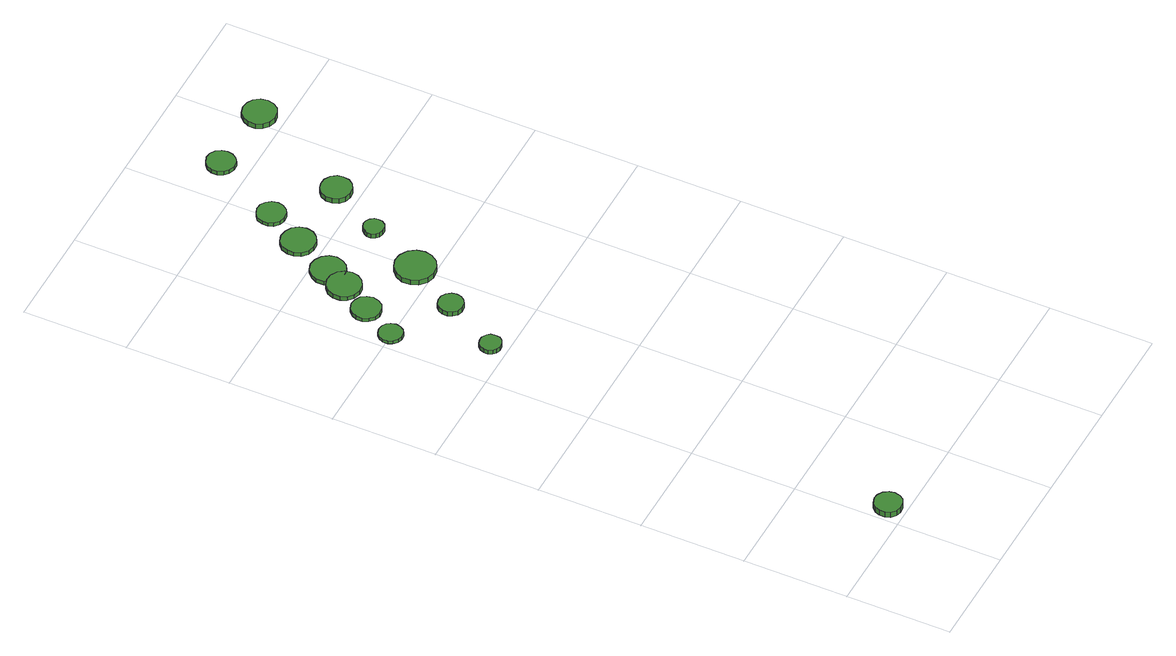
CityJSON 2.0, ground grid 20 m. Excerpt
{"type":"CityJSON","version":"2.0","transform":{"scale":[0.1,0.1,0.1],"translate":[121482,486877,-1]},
"CityObjects":{
"tree1":{"type":"SolitaryVegetationObject","attributes":{"function":"something"},"geometry":[{"type":"MultiSurface","lod":"1","boundaries":[[[0,1,2,3,4,5,6,7,8,9,10,11,12,13,14]],[[15,16,17,18,19,20,21,22,23,24,25,26,27,28,29]],[[0,29,28,1]],[[1,28,27,2]],[[2,27,26,3]],[[3,26,25,4]],[[4,25,24,5]],[[5,24,23,6]],[[6,23,22,7]],[[7,22,21,8]],[[8,21,20,9]],[[9,20,19,10]],[[10,19,18,11]],[[11,18,17,12]],[[12,17,16,13]],[[13,16,15,14]],[[14,15,29,0]]]}]},
"tree2":{"type":"SolitaryVegetationObject","attributes":{"function":"something"},"geometry":[{"type":"MultiSurface","lod":"1","boundaries":[[[30,31,32,33,34,35,36,37,38,39,40,41,42,43,44]],[[45,46,47,48,49,50,51,52,53,54,55,56,57,58,59]],[[30,59,58,31]],[[31,58,57,32]],[[32,57,56,33]],[[33,56,55,34]],[[34,55,54,35]],[[35,54,53,36]],[[36,53,52,37]],[[37,52,51,38]],[[38,51,50,39]],[[39,50,49,40]],[[40,49,48,41]],[[41,48,47,42]],[[42,47,46,43]],[[43,46,45,44]],[[44,45,59,30]]]}]},
"tree3":{"type":"SolitaryVegetationObject","attributes":{"function":"something"},"geometry":[{"type":"MultiSurface","lod":"1","boundaries":[[[60,61,62,63,64,65,66,67,68,69,70,71,72,73,74]],[[75,76,77,78,79,80,81,82,83,84,85,86,87,88,89]],[[60,89,88,61]],[[61,88,87,62]],[[62,87,86,63]],[[63,86,85,64]],[[64,85,84,65]],[[65,84,83,66]],[[66,83,82,67]],[[67,82,81,68]],[[68,81,80,69]],[[69,80,79,70]],[[70,79,78,71]],[[71,78,77,72]],[[72,77,76,73]],[[73,76,75,74]],[[74,75,89,60]]]}]},
"tree4":{"type":"SolitaryVegetationObject","attributes":{"function":"something"},"geometry":[{"type":"MultiSurface","lod":"1","boundaries":[[[90,91,92,93,94,95,96,97,98,99,100,101,102,103,104]],[[105,106,107,108,109,110,111,112,113,114,115,116,117,118,119]],[[90,119,118,91]],[[91,118,117,92]],[[92,117,116,93]],[[93,116,115,94]],[[94,115,114,95]],[[95,114,113,96]],[[96,113,112,97]],[[97,112,111,98]],[[98,111,110,99]],[[99,110,109,100]],[[100,109,108,101]],[[101,108,107,102]],[[102,107,106,103]],[[103,106,105,104]],[[104,105,119,90]]]}]},
"tree5":{"type":"SolitaryVegetationObject","attributes":{"function":"something"},"geometry":[{"type":"MultiSurface","lod":"1","boundaries":[[[120,121,122,123,124,125,126,127,128,129,130,131,132,133,134]],[[135,136,137,138,139,140,141,142,143,144,145,146,147,148,149]],[[120,149,148,121]],[[121,148,147,122]],[[122,147,146,123]],[[123,146,145,124]],[[124,145,144,125]],[[125,144,143,126]],[[126,143,142,127]],[[127,142,141,128]],[[128,141,140,129]],[[129,140,139,130]],[[130,139,138,131]],[[131,138,137,132]],[[132,137,136,133]],[[133,136,135,134]],[[134,135,149,120]]]}]},
"tree6":{"type":"SolitaryVegetationObject","attributes":{"function":"something"},"geometry":[{"type":"MultiSurface","lod":"1","boundaries":[[[150,151,152,153,154,155,156,157,158,159,160,161,162,163,164]],[[165,166,167,168,169,170,171,172,173,174,175,176,177,178,179]],[[150,179,178,151]],[[151,178,177,152]],[[152,177,176,153]],[[153,176,175,154]],[[154,175,174,155]],[[155,174,173,156]],[[156,173,172,157]],[[157,172,171,158]],[[158,171,170,159]],[[159,170,169,160]],[[160,169,168,161]],[[161,168,167,162]],[[162,167,166,163]],[[163,166,165,164]],[[164,165,179,150]]]}]},
"tree7":{"type":"SolitaryVegetationObject","attributes":{"function":"something"},"geometry":[{"type":"MultiSurface","lod":"1","boundaries":[[[180,181,182,183,184,185,186,187,188,189,190,191,192,193,194]],[[195,196,197,198,199,200,201,202,203,204,205,206,207,208,209]],[[180,209,208,181]],[[181,208,207,182]],[[182,207,206,183]],[[183,206,205,184]],[[184,205,204,185]],[[185,204,203,186]],[[186,203,202,187]],[[187,202,201,188]],[[188,201,200,189]],[[189,200,199,190]],[[190,199,198,191]],[[191,198,197,192]],[[192,197,196,193]],[[193,196,195,194]],[[194,195,209,180]]]}]},
"tree8":{"type":"SolitaryVegetationObject","attributes":{"function":"something"},"geometry":[{"type":"MultiSurface","lod":"1","boundaries":[[[210,211,212,213,214,215,216,217,218,219,220,221,222,223,224]],[[225,226,227,228,229,230,231,232,233,234,235,236,237,238,239]],[[210,239,238,211]],[[211,238,237,212]],[[212,237,236,213]],[[213,236,235,214]],[[214,235,234,215]],[[215,234,233,216]],[[216,233,232,217]],[[217,232,231,218]],[[218,231,230,219]],[[219,230,229,220]],[[220,229,228,221]],[[221,228,227,222]],[[222,227,226,223]],[[223,226,225,224]],[[224,225,239,210]]]}]},
"tree9":{"type":"SolitaryVegetationObject","attributes":{"function":"something"},"geometry":[{"type":"MultiSurface","lod":"1","boundaries":[[[240,241,242,243,244,245,246,247,248,249,250,251,252,253,254]],[[255,256,257,258,259,260,261,262,263,264,265,266,267,268,269]],[[240,269,268,241]],[[241,268,267,242]],[[242,267,266,243]],[[243,266,265,244]],[[244,265,264,245]],[[245,264,263,246]],[[246,263,262,247]],[[247,262,261,248]],[[248,261,260,249]],[[249,260,259,250]],[[250,259,258,251]],[[251,258,257,252]],[[252,257,256,253]],[[253,256,255,254]],[[254,255,269,240]]]}]},
"tree10":{"type":"SolitaryVegetationObject","attributes":{"function":"something"},"geometry":[{"type":"MultiSurface","lod":"1","boundaries":[[[270,271,272,273,274,275,276,277,278,279,280,281,282,283,284]],[[285,286,287,288,289,290,291,292,293,294,295,296,297,298,299]],[[270,299,298,271]],[[271,298,297,272]],[[272,297,296,273]],[[273,296,295,274]],[[274,295,294,275]],[[275,294,293,276]],[[276,293,292,277]],[[277,292,291,278]],[[278,291,290,279]],[[279,290,289,280]],[[280,289,288,281]],[[281,288,287,282]],[[282,287,286,283]],[[283,286,285,284]],[[284,285,299,270]]]}]},
"tree11":{"type":"SolitaryVegetationObject","attributes":{"function":"something"},"geometry":[{"type":"MultiSurface","lod":"1","boundaries":[[[300,301,302,303,304,305,306,307,308,309,310,311,312,313,314]],[[315,316,317,318,319,320,321,322,323,324,325,326,327,328,329]],[[300,329,328,301]],[[301,328,327,302]],[[302,327,326,303]],[[303,326,325,304]],[[304,325,324,305]],[[305,324,323,306]],[[306,323,322,307]],[[307,322,321,308]],[[308,321,320,309]],[[309,320,319,310]],[[310,319,318,311]],[[311,318,317,312]],[[312,317,316,313]],[[313,316,315,314]],[[314,315,329,300]]]}]},
"tree12":{"type":"SolitaryVegetationObject","attributes":{"function":"something"},"geometry":[{"type":"MultiSurface","lod":"1","boundaries":[[[330,331,332,333,334,335,336,337,338,339,340,341,342,343,344]],[[345,346,347,348,349,350,351,352,353,354,355,356,357,358,359]],[[330,359,358,331]],[[331,358,357,332]],[[332,357,356,333]],[[333,356,355,334]],[[334,355,354,335]],[[335,354,353,336]],[[336,353,352,337]],[[337,352,351,338]],[[338,351,350,339]],[[339,350,349,340]],[[340,349,348,341]],[[341,348,347,342]],[[342,347,346,343]],[[343,346,345,344]],[[344,345,359,330]]]}]},
"tree13":{"type":"SolitaryVegetationObject","attributes":{"function":"something"},"geometry":[{"type":"MultiSurface","lod":"1","boundaries":[[[360,361,362,363,364,365,366,367,368,369,370,371,372,373,374]],[[375,376,377,378,379,380,381,382,383,384,385,386,387,388,389]],[[360,389,388,361]],[[361,388,387,362]],[[362,387,386,363]],[[363,386,385,364]],[[364,385,384,365]],[[365,384,383,366]],[[366,383,382,367]],[[367,382,381,368]],[[368,381,380,369]],[[369,380,379,370]],[[370,379,378,371]],[[371,378,377,372]],[[372,377,376,373]],[[373,376,375,374]],[[374,375,389,360]]]}]},
"tree14":{"type":"SolitaryVegetationObject","attributes":{"function":"something"}},
"tree15":{"type":"SolitaryVegetationObject","attributes":{"function":"something"},"geometry":[{"type":"MultiSurface","lod":"1","boundaries":[[[390,391,392,393,394,395,396,397,398,399,400,401,402,403,404]],[[405,406,407,408,409,410,411,412,413,414,415,416,417,418,419]],[[390,419,418,391]],[[391,418,417,392]],[[392,417,416,393]],[[393,416,415,394]],[[394,415,414,395]],[[395,414,413,396]],[[396,413,412,397]],[[397,412,411,398]],[[398,411,410,399]],[[399,410,409,400]],[[400,409,408,401]],[[401,408,407,402]],[[402,407,406,403]],[[403,406,405,404]],[[404,405,419,390]]]}]}
},
"vertices":[
[58,34,19],[56,44,19],[50,53,19],[40,59,19],[30,60,19],[19,56,19],[11,49,19],[7,39,19],[7,28,19],[11,18,19],[19,11,19],[30,8,19],[40,9,19],[50,14,19],[56,23,19],[56,23,7],[50,14,7],[40,9,7],[30,8,7],[19,11,7],[11,18,7],[7,28,7],[7,39,7],[11,49,7],[19,56,7],[30,60,7],[40,59,7],[50,53,7],[56,44,7],[58,34,7],
[54,1001,14],[52,1010,14],[47,1017,14],[39,1022,14],[30,1023,14],[21,1020,14],[14,1014,14],[10,1005,14],[10,996,14],[14,988,14],[21,981,14],[30,978,14],[39,979,14],[47,984,14],[52,992,14],[52,992,7],[47,984,7],[39,979,7],[30,978,7],[21,981,7],[14,988,7],[10,996,7],[10,1005,7],[14,1014,7],[21,1020,7],[30,1023,7],[39,1022,7],[47,1017,7],[52,1010,7],[54,1001,7],
[104,832,16],[103,841,16],[98,847,16],[90,852,16],[82,852,16],[74,850,16],[68,844,16],[64,836,16],[64,828,16],[68,820,16],[74,815,16],[82,812,16],[90,813,16],[98,817,16],[103,824,16],[103,824,7],[98,817,7],[90,813,7],[82,812,7],[74,815,7],[68,820,7],[64,828,7],[64,836,7],[68,844,7],[74,850,7],[82,852,7],[90,852,7],[98,847,7],[103,841,7],[104,832,7],
[96,1066,14],[93,1077,14],[87,1087,14],[77,1092,14],[65,1094,14],[54,1090,14],[46,1082,14],[41,1072,14],[41,1060,14],[46,1050,14],[54,1042,14],[65,1038,14],[77,1040,14],[87,1045,14],[93,1055,14],[93,1055,6],[87,1045,6],[77,1040,6],[65,1038,6],[54,1042,6],[46,1050,6],[41,1060,6],[41,1072,6],[46,1082,6],[54,1090,6],[65,1094,6],[77,1092,6],[87,1087,6],[93,1077,6],[96,1066,6],
[165,938,17],[163,947,17],[157,955,17],[149,960,17],[139,961,17],[129,958,17],[122,952,17],[118,943,17],[118,933,17],[122,924,17],[129,917,17],[139,914,17],[149,915,17],[157,920,17],[163,928,17],[163,928,7],[157,920,7],[149,915,7],[139,914,7],[129,917,7],[122,924,7],[118,933,7],[118,943,7],[122,952,7],[129,958,7],[139,961,7],[149,960,7],[157,955,7],[163,947,7],[165,938,7],
[135,1126,15],[132,1139,15],[124,1150,15],[112,1157,15],[99,1158,15],[86,1154,15],[76,1145,15],[71,1133,15],[71,1119,15],[76,1107,15],[86,1098,15],[99,1094,15],[112,1095,15],[124,1102,15],[132,1113,15],[132,1113,6],[124,1102,6],[112,1095,6],[99,1094,6],[86,1098,6],[76,1107,6],[71,1119,6],[71,1133,6],[76,1145,6],[86,1154,6],[99,1158,6],[112,1157,6],[124,1150,6],[132,1139,6],[135,1126,6],
[158,1168,14],[155,1181,14],[147,1192,14],[135,1199,14],[122,1201,14],[109,1197,14],[99,1187,14],[93,1175,14],[93,1161,14],[99,1149,14],[109,1140,14],[122,1135,14],[135,1137,14],[147,1144,14],[155,1155,14],[155,1155,6],[147,1144,6],[135,1137,6],[122,1135,6],[109,1140,6],[99,1149,6],[93,1161,6],[93,1175,6],[99,1187,6],[109,1197,6],[122,1201,6],[135,1199,6],[147,1192,6],[155,1181,6],[158,1168,6],
[235,1034,17],[232,1049,17],[223,1062,17],[209,1070,17],[193,1072,17],[178,1067,17],[166,1056,17],[160,1042,17],[160,1026,17],[166,1012,17],[178,1001,17],[193,996,17],[209,998,17],[223,1006,17],[232,1019,17],[232,1019,6],[223,1006,6],[209,998,6],[193,996,6],[178,1001,6],[166,1012,6],[160,1026,6],[160,1042,6],[166,1056,6],[178,1067,6],[193,1072,6],[209,1070,6],[223,1062,6],[232,1049,6],[235,1034,6],
[198,1246,15],[195,1259,15],[187,1270,15],[175,1276,15],[162,1278,15],[149,1274,15],[139,1265,15],[134,1252,15],[134,1239,15],[139,1227,15],[149,1218,15],[162,1214,15],[175,1215,15],[187,1222,15],[195,1232,15],[195,1232,6],[187,1222,6],[175,1215,6],[162,1214,6],[149,1218,6],[139,1227,6],[134,1239,6],[134,1252,6],[139,1265,6],[149,1274,6],[162,1278,6],[175,1276,6],[187,1270,6],[195,1259,6],[198,1246,6],
[272,1143,16],[271,1150,16],[266,1157,16],[259,1161,16],[251,1162,16],[243,1159,16],[238,1154,16],[234,1147,16],[234,1139,16],[238,1131,16],[243,1126,16],[251,1124,16],[259,1124,16],[266,1128,16],[271,1135,16],[271,1135,6],[266,1128,6],[259,1124,6],[251,1124,6],[243,1126,6],[238,1131,6],[234,1139,6],[234,1147,6],[238,1154,6],[243,1159,6],[251,1162,6],[259,1161,6],[266,1157,6],[271,1150,6],[272,1143,6],
[234,1319,14],[232,1330,14],[225,1339,14],[216,1345,14],[204,1346,14],[194,1342,14],[185,1335,14],[181,1324,14],[181,1313,14],[185,1303,14],[194,1295,14],[204,1292,14],[216,1293,14],[225,1299,14],[232,1308,14],[232,1308,6],[225,1299,6],[216,1293,6],[204,1292,6],[194,1295,6],[185,1303,6],[181,1313,6],[181,1324,6],[185,1335,6],[194,1342,6],[204,1346,6],[216,1345,6],[225,1339,6],[232,1330,6],[234,1319,6],
[339,1244,17],[337,1255,17],[330,1265,17],[319,1271,17],[307,1272,17],[296,1269,17],[287,1261,17],[282,1250,17],[282,1237,17],[287,1226,17],[296,1218,17],[307,1215,17],[319,1216,17],[330,1222,17],[337,1232,17],[337,1232,6],[330,1222,6],[319,1216,6],[307,1215,6],[296,1218,6],[287,1226,6],[282,1237,6],[282,1250,6],[287,1261,6],[296,1269,6],[307,1272,6],[319,1271,6],[330,1265,6],[337,1255,6],[339,1244,6],
[309,1454,14],[307,1465,14],[301,1474,14],[291,1480,14],[280,1481,14],[269,1477,14],[261,1470,14],[256,1460,14],[256,1448,14],[261,1438,14],[269,1431,14],[280,1427,14],[291,1428,14],[301,1434,14],[307,1443,14],[307,1443,6],[301,1434,6],[291,1428,6],[280,1427,6],[269,1431,6],[261,1438,6],[256,1448,6],[256,1460,6],[261,1470,6],[269,1477,6],[280,1481,6],[291,1480,6],[301,1474,6],[307,1465,6],[309,1454,6],
[451,1446,17],[449,1459,17],[441,1470,17],[430,1476,17],[417,1478,17],[404,1474,17],[395,1465,17],[389,1453,17],[389,1440,17],[395,1428,17],[404,1419,17],[417,1415,17],[430,1417,17],[441,1423,17],[449,1434,17],[449,1434,6],[441,1423,6],[430,1417,6],[417,1415,6],[404,1419,6],[395,1428,6],[389,1440,6],[389,1453,6],[395,1465,6],[404,1474,6],[417,1478,6],[430,1476,6],[441,1470,6],[449,1459,6],[451,1446,6]
]}
